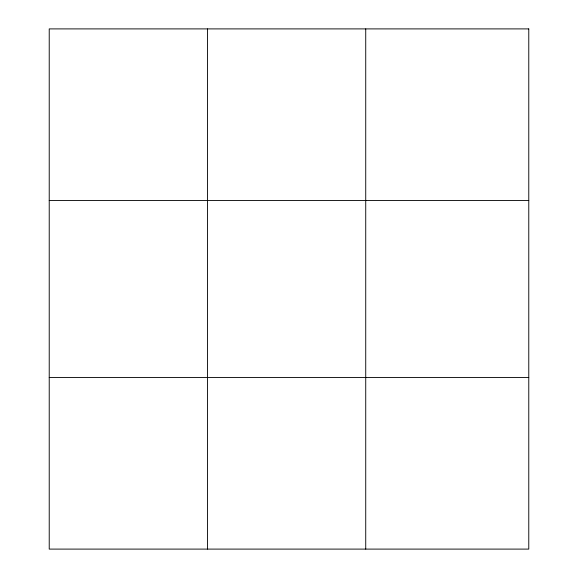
<?xml version="1.0" encoding="UTF-8"?>
<svg xmlns="http://www.w3.org/2000/svg" width="578" height="578" viewBox="0 0 578 578"><rect width="100%" height="100%" fill="white"/><g stroke="black" fill="none" stroke-linecap="round" stroke-linejoin="round"><path stroke-width="0.87" d="M207.473 549.1L207.473 28.9M365.73 549.1L365.73 28.9M49.224 200.566L528.776 200.566M49.224 377.434L528.776 377.434M528.776 28.9L528.776 549.1L49.224 549.1L49.224 28.9L528.776 28.9"/></g></svg>
